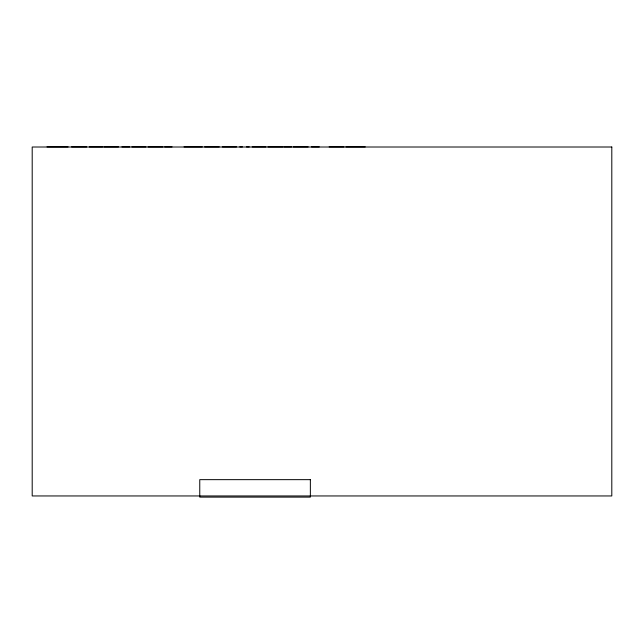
<?xml version="1.0" encoding="UTF-8"?>
<svg xmlns="http://www.w3.org/2000/svg" width="644" height="644" viewBox="0 0 644 644"><rect width="100%" height="100%" fill="white"/><g stroke="black" fill="none" stroke-linecap="round" stroke-linejoin="round"><path stroke-width="0.97" d="M46.988 146.888L68.111 146.888M71.54 146.888L86.739 146.888M89.323 146.888L102.638 146.888M103.837 146.888L118.512 146.888M121.901 146.888L129.718 146.888M131.851 146.888L145.995 146.888M148.048 146.888L163.021 146.888M164.598 146.888L172.069 146.888M184.023 146.888L202.329 146.888M204.591 146.888L219.258 146.888M222.365 146.888L236.509 146.888M239.737 146.888L242.442 146.888M246.491 146.888L249.236 146.888M252.223 146.888L265.972 146.888M267.928 146.888L283.118 146.888M284.125 146.888L291.595 146.888M293.205 146.888L308.178 146.888M311.463 146.888L319.279 146.888M329.132 146.888L343.985 146.888M345.884 146.888L365.237 146.888M611.8 147.009L32.2 147.009L32.2 495.952L611.8 495.952L611.8 147.009M310.36 479.651L199.761 479.651L199.761 497.112L310.36 497.112L310.36 479.651"/></g></svg>
